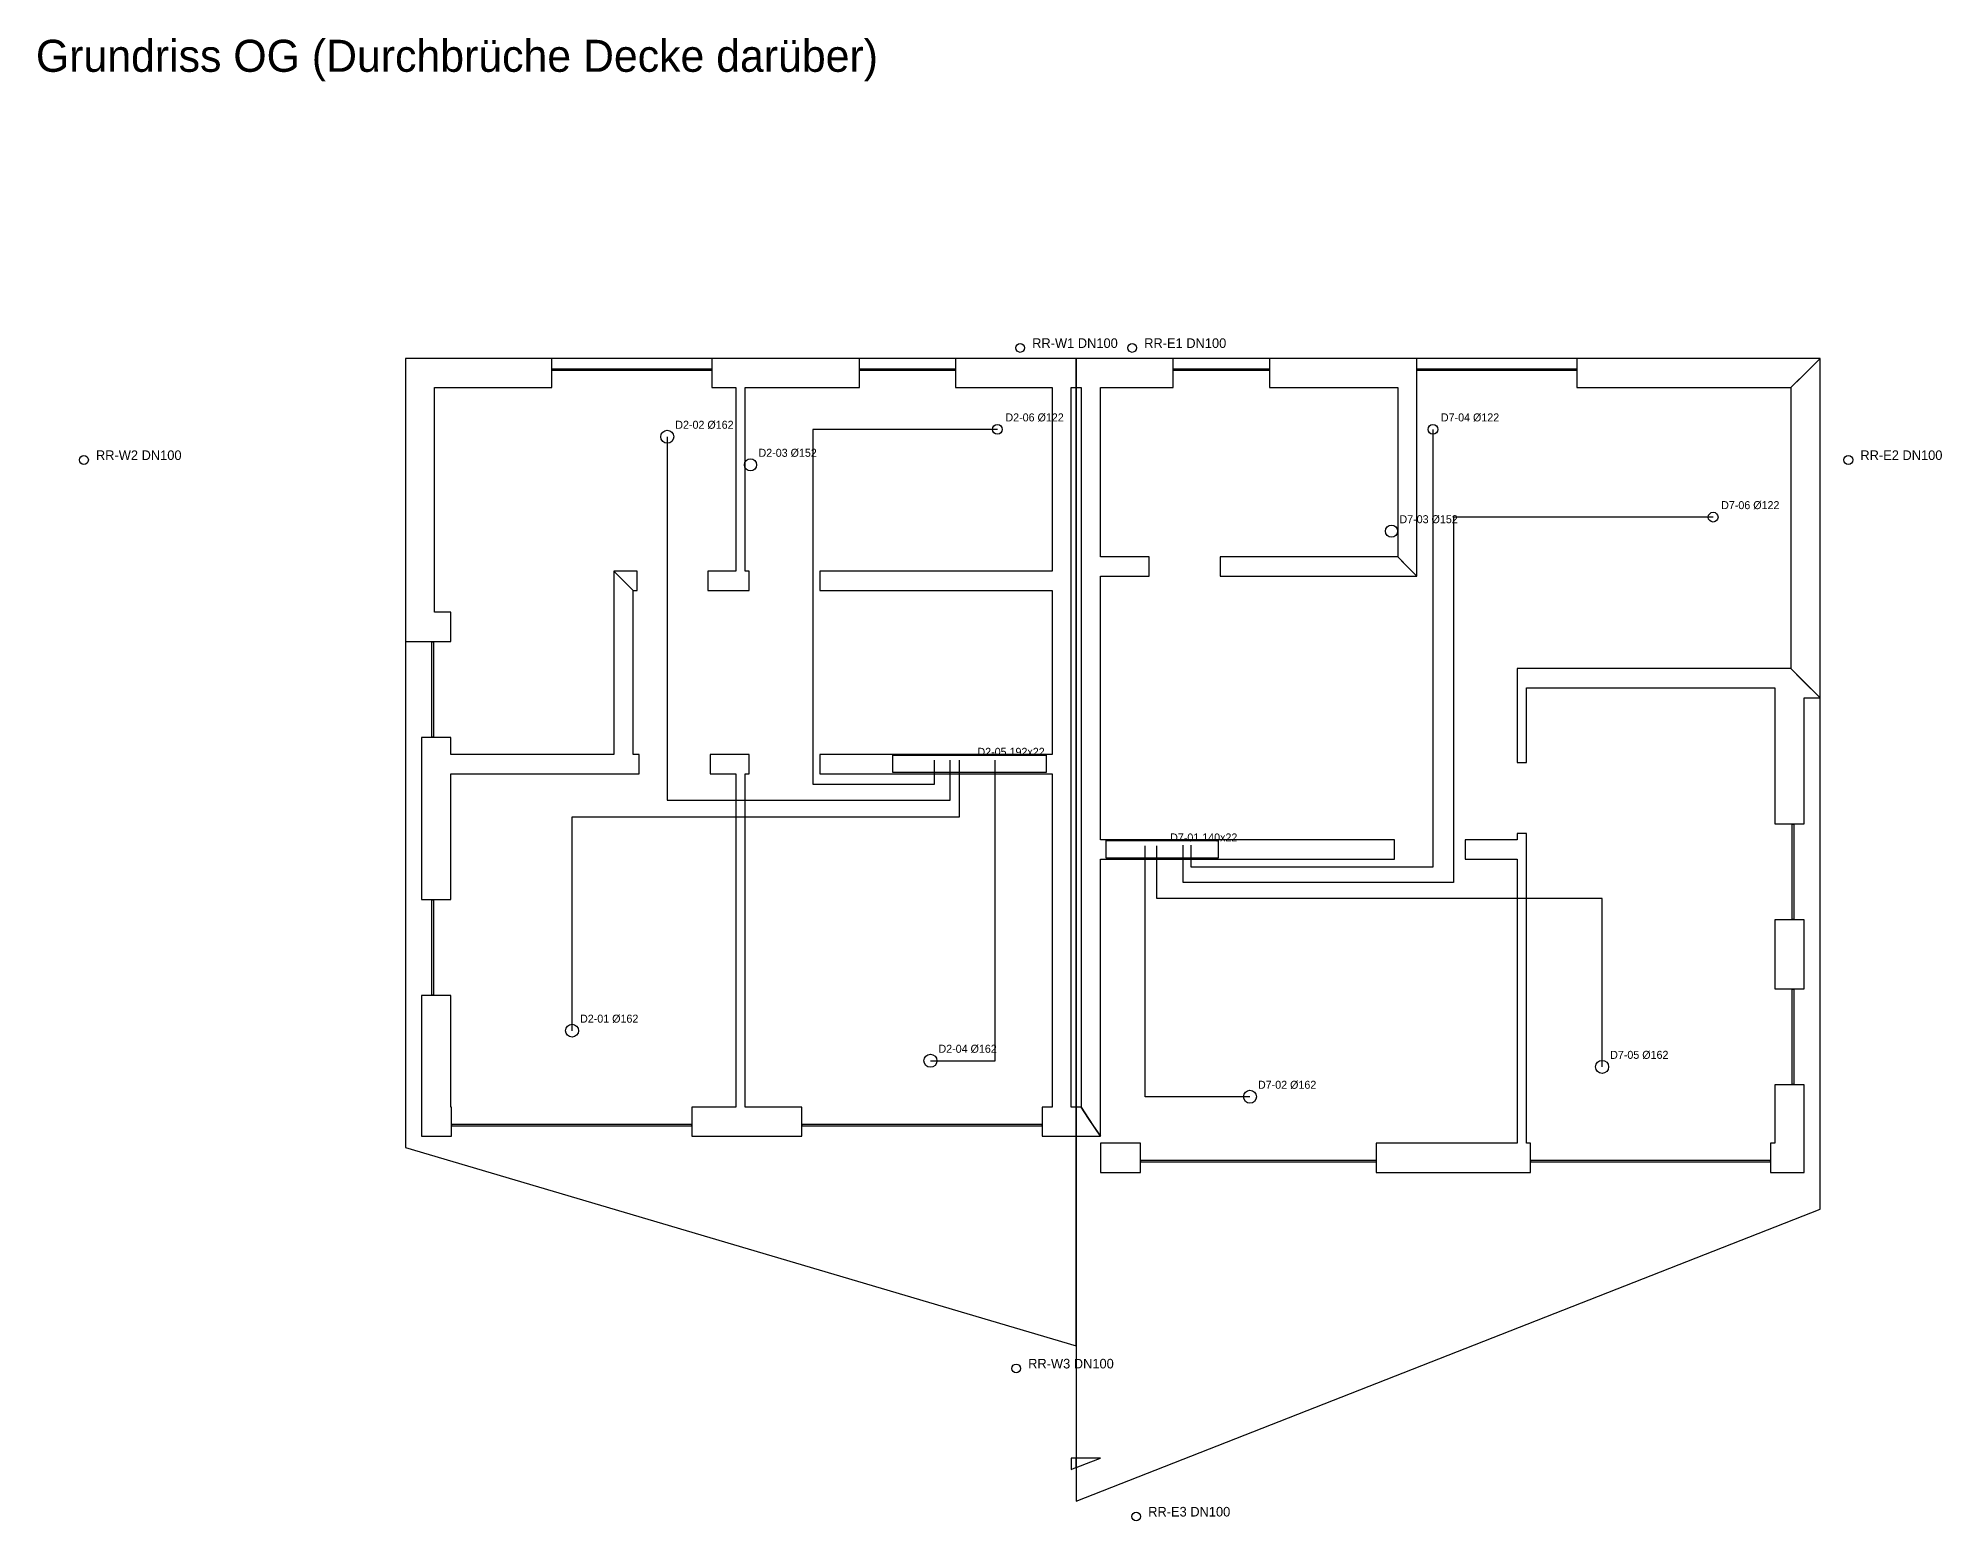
# Model space of a CAD drawing. Header units: metres. Extents: x -13 to 95, y -44 to 4.
# Drawn here: x -12.97 to 10.82, y -44.1 to -25.58 of the extents above; entities that cross this region are included whole.
import ezdxf

# ---------------------------------------------------------------- set-up
doc = ezdxf.new("R2010")
doc.units = ezdxf.units.M
for name, color, linetype in [('DECKENRAND', 1, 'Continuous'), ('DURCHBRUCH', 1, 'Continuous'), ('LUEFTUNG_IN_DECKE', 4, 'Continuous'), ('RW_VORSCHLAG', 150, 'Continuous'), ('SCHACHT', 30, 'Continuous'), ('TEXT', 7, 'Continuous'), ('VERGLASUNG', 5, 'Continuous'), ('WAND', 7, 'Continuous')]:
    doc.layers.add(name, color=color, linetype=linetype)

msp = doc.modelspace()

# ---------------------------------------------------------------- linework, layer by layer
at = {"layer": 'DECKENRAND'}
for points in [[(-8.381, -29.581), (-8.381, -29.581), (-8.381, -29.581), (-8.381, -39.441), (-8.381, -39.441), (-8.381, -39.441), (0, -41.916), (0, -41.916), (0, -41.916), (0, -41.916), (0, -29.581), (0, -29.581), (0, -29.581), (-8.381, -29.581), (-8.381, -29.581)], [(0, -43.857), (0, -43.857), (0, -43.857), (0, -43.857), (9.297, -40.208), (9.297, -40.208), (9.297, -40.208), (9.297, -29.581), (9.297, -29.581), (9.297, -29.581), (9.297, -29.581), (9.297, -29.581), (0, -29.581), (0, -29.581), (0, -29.581), (0, -29.581), (0, -29.581), (0, -43.857)]]:
    msp.add_lwpolyline(points, close=True, dxfattribs=at)
at = {"layer": 'DURCHBRUCH'}
for points in [[(-2.293, -34.536), (-0.375, -34.536), (-0.375, -34.756), (-2.293, -34.756)], [(0.375, -35.606), (1.773, -35.606), (1.773, -35.826), (0.375, -35.826)]]:
    msp.add_lwpolyline(points, close=True, dxfattribs=at)
for centre, radius in [((-0.984, -30.468), 0.061), ((4.458, -30.468), 0.061), ((-5.11, -30.56), 0.081), ((-4.07, -30.91), 0.076), ((7.96, -31.564), 0.061), ((3.94, -31.74), 0.076), ((-6.3, -37.98), 0.081), ((-1.821, -38.356), 0.081), ((6.573, -38.432), 0.081), ((2.172, -38.806), 0.081)]:
    msp.add_circle(centre, radius, dxfattribs=at)
at = {"layer": 'LUEFTUNG_IN_DECKE'}
for p, q in [((-5.11, -30.56), (-5.11, -35.1)), ((-0.984, -30.468), (-3.292, -30.468)), ((-3.292, -30.468), (-3.292, -34.902)), ((4.458, -30.468), (4.458, -35.937)), ((7.96, -31.564), (4.714, -31.564)), ((4.714, -31.564), (4.714, -36.128)), ((-1.77, -34.902), (-1.77, -34.6)), ((-1.576, -35.1), (-1.576, -34.6)), ((-1.458, -35.31), (-1.458, -34.6)), ((-1.014, -38.356), (-1.014, -34.6)), ((-3.292, -34.902), (-1.77, -34.902)), ((-5.11, -35.1), (-1.576, -35.1)), ((-6.3, -37.98), (-6.3, -35.31)), ((-6.3, -35.31), (-1.458, -35.31)), ((0.861, -38.806), (0.861, -35.67)), ((1.009, -36.328), (1.009, -35.67)), ((1.336, -36.128), (1.336, -35.661)), ((1.436, -35.937), (1.436, -35.661)), ((4.714, -36.128), (1.336, -36.128)), ((4.458, -35.937), (1.436, -35.937)), ((6.573, -36.328), (1.009, -36.328)), ((6.573, -38.432), (6.573, -36.328)), ((-1.821, -38.356), (-1.014, -38.356)), ((2.172, -38.806), (0.861, -38.806))]:
    msp.add_line(p, q, dxfattribs=at)
at = {"layer": 'RW_VORSCHLAG'}
for centre in [(-0.7, -29.45), (0.7, -29.45), (-12.4, -30.85), (9.65, -30.85), (-0.75, -42.2), (0.75, -44.05)]:
    msp.add_circle(centre, 0.055, dxfattribs=at)
at = {"layer": 'SCHACHT'}
for points in [[(-2.293, -34.536), (-0.375, -34.536), (-0.375, -34.756), (-2.293, -34.756)], [(0.375, -35.606), (1.773, -35.606), (1.773, -35.826), (0.375, -35.826)]]:
    msp.add_lwpolyline(points, close=True, dxfattribs=at)
at = {"layer": 'VERGLASUNG'}
for p, q in [((-6.548, -29.723), (-6.548, -29.71)), ((-6.548, -29.71), (-5.74, -29.71)), ((-6.548, -29.732), (-6.548, -29.723)), ((-5.365, -29.732), (-6.548, -29.732)), ((-5.74, -29.71), (-4.556, -29.71)), ((-4.556, -29.732), (-5.365, -29.732)), ((-4.556, -29.71), (-4.556, -29.719)), ((-4.556, -29.719), (-4.556, -29.732)), ((-2.705, -29.723), (-2.705, -29.71)), ((-2.705, -29.71), (-2.221, -29.71)), ((-2.705, -29.732), (-2.705, -29.723)), ((-1.996, -29.732), (-2.705, -29.732)), ((-2.221, -29.71), (-1.513, -29.71)), ((-1.513, -29.732), (-1.996, -29.732)), ((-1.513, -29.71), (-1.513, -29.719)), ((-1.513, -29.719), (-1.513, -29.732)), ((1.218, -29.723), (1.218, -29.71)), ((1.218, -29.71), (1.704, -29.71)), ((1.218, -29.732), (1.218, -29.723)), ((1.924, -29.732), (1.218, -29.732)), ((1.704, -29.71), (2.41, -29.71)), ((2.41, -29.732), (1.924, -29.732)), ((2.41, -29.71), (2.41, -29.719)), ((2.41, -29.719), (2.41, -29.732)), ((4.262, -29.723), (4.262, -29.71)), ((4.262, -29.71), (5.075, -29.71)), ((4.262, -29.732), (4.262, -29.723)), ((5.441, -29.732), (4.262, -29.732)), ((5.075, -29.71), (6.254, -29.71)), ((6.254, -29.732), (5.441, -29.732)), ((6.254, -29.71), (6.254, -29.719)), ((6.254, -29.719), (6.254, -29.732)), ((-8.053, -33.83), (-8.053, -33.121)), ((-8.053, -33.121), (-8.043, -33.121)), ((-8.043, -33.121), (-8.03, -33.121)), ((-8.03, -33.121), (-8.03, -33.605)), ((-8.03, -33.605), (-8.03, -34.313)), ((-8.053, -34.313), (-8.053, -33.83)), ((-8.039, -34.313), (-8.053, -34.313)), ((-8.03, -34.313), (-8.039, -34.313)), ((8.947, -36.107), (8.947, -35.401)), ((8.947, -35.401), (8.956, -35.401)), ((8.956, -35.401), (8.969, -35.401)), ((8.969, -35.401), (8.969, -35.887)), ((8.969, -35.887), (8.969, -36.593)), ((8.947, -36.593), (8.947, -36.107)), ((-8.053, -37.053), (-8.053, -36.345)), ((-8.053, -36.345), (-8.043, -36.345)), ((-8.043, -36.345), (-8.03, -36.345)), ((-8.03, -36.345), (-8.03, -36.828)), ((8.96, -36.593), (8.947, -36.593)), ((8.969, -36.593), (8.96, -36.593)), ((-8.03, -36.828), (-8.03, -37.537)), ((-8.053, -37.537), (-8.053, -37.053)), ((-8.039, -37.537), (-8.053, -37.537)), ((-8.03, -37.537), (-8.039, -37.537)), ((8.947, -38.168), (8.947, -37.462)), ((8.947, -37.462), (8.956, -37.462)), ((8.956, -37.462), (8.969, -37.462)), ((8.969, -37.462), (8.969, -37.948)), ((8.969, -37.948), (8.969, -38.654)), ((8.947, -38.654), (8.947, -38.168)), ((8.96, -38.654), (8.947, -38.654)), ((8.969, -38.654), (8.96, -38.654)), ((-7.801, -39.149), (-6.587, -39.149)), ((-7.801, -39.162), (-7.801, -39.149)), ((-7.801, -39.171), (-7.801, -39.162)), ((-6.023, -39.171), (-7.801, -39.171)), ((-6.587, -39.149), (-4.809, -39.149)), ((-4.809, -39.171), (-6.023, -39.171)), ((-4.809, -39.149), (-4.809, -39.158)), ((-4.809, -39.158), (-4.809, -39.171)), ((-3.424, -39.149), (-2.209, -39.149)), ((-3.424, -39.162), (-3.424, -39.149)), ((-3.424, -39.171), (-3.424, -39.162)), ((-1.645, -39.171), (-3.424, -39.171)), ((-2.209, -39.149), (-0.431, -39.149)), ((-0.431, -39.171), (-1.645, -39.171)), ((-0.431, -39.149), (-0.431, -39.158)), ((-0.431, -39.158), (-0.431, -39.171)), ((0.806, -39.599), (2.006, -39.599)), ((0.806, -39.612), (0.806, -39.599)), ((0.806, -39.621), (0.806, -39.612)), ((2.547, -39.621), (0.806, -39.621)), ((2.006, -39.599), (3.747, -39.599)), ((3.747, -39.621), (2.547, -39.621)), ((3.747, -39.599), (3.747, -39.608)), ((3.747, -39.608), (3.747, -39.621)), ((5.68, -39.599), (6.901, -39.599)), ((5.68, -39.612), (5.68, -39.599)), ((5.68, -39.621), (5.68, -39.612)), ((7.452, -39.621), (5.68, -39.621)), ((6.901, -39.599), (8.672, -39.599)), ((8.672, -39.621), (7.452, -39.621)), ((8.672, -39.599), (8.672, -39.608)), ((8.672, -39.608), (8.672, -39.621))]:
    msp.add_line(p, q, dxfattribs=at)
at = {"layer": 'WAND'}
for points in [[(-8.034, -33.117), (-7.816, -33.117), (-7.816, -32.893), (-7.816, -32.752), (-7.939, -32.752), (-8.017, -32.752), (-8.017, -31.029), (-8.017, -29.946), (-7.117, -29.946), (-6.553, -29.946), (-6.553, -29.722), (-6.553, -29.581), (-7.676, -29.581), (-8.382, -29.581), (-8.382, -31.754), (-8.382, -33.117), (-8.034, -33.117)], [(-4.088, -32.479), (-4.088, -32.331), (-4.088, -32.239), (-4.138, -32.239), (-4.138, -30.83), (-4.138, -29.946), (-3.42, -29.946), (-2.709, -29.946), (-2.709, -29.722), (-2.709, -29.581), (-3.841, -29.581), (-4.553, -29.581), (-4.553, -29.805), (-4.553, -29.946), (-4.253, -29.946), (-4.253, -31.355), (-4.253, -32.239), (-4.404, -32.239), (-4.603, -32.239), (-4.603, -32.386), (-4.603, -32.479), (-4.286, -32.479), (-4.088, -32.479)], [(-0.582, -29.946), (-0.302, -29.946), (-0.302, -32.239), (-2.084, -32.239), (-3.203, -32.239), (-3.203, -32.386), (-3.203, -32.479), (-1.421, -32.479), (-0.302, -32.479), (-0.302, -34.529), (-2.084, -34.529), (-3.203, -34.529), (-3.203, -34.676), (-3.203, -34.769), (-1.421, -34.769), (-0.302, -34.769), (-0.302, -35.591), (-0.302, -38.935), (-0.427, -38.935), (-0.427, -39.159), (-0.427, -39.3), (-0.165, -39.3), (0, -39.3), (0, -39.076), (0, -38.935), (-0.062, -38.935), (-0.062, -33.49), (-0.062, -29.946), (0, -29.946), (0, -29.722), (0, -29.581), (-0.927, -29.581), (-1.509, -29.581), (-1.509, -29.805), (-1.509, -29.946), (-0.582, -29.946)], [(1.214, -29.723), (1.214, -29.581), (0.509, -29.581), (0.062, -29.581), (0.024, -29.581), (0, -29.581), (0, -29.805), (0, -29.946), (0.038, -29.946), (0.062, -29.946), (0.062, -35.451), (0.062, -38.935), (0.209, -39.159), (0.302, -39.3), (0.302, -35.837), (2.553, -35.837), (3.978, -35.837), (3.978, -35.69), (3.978, -35.597), (1.727, -35.597), (0.302, -35.597), (0.302, -33.572), (0.302, -32.301), (0.676, -32.301), (0.913, -32.301), (0.913, -32.154), (0.913, -32.061), (0.539, -32.061), (0.302, -32.061), (0.302, -29.946), (0.768, -29.946), (1.214, -29.946), (1.214, -29.723)], [(2.414, -29.581), (2.414, -29.805), (2.414, -29.946), (3.543, -29.946), (4.018, -29.946), (4.018, -30.559), (4.018, -30.946), (4.018, -31.017), (4.018, -31.061), (4.018, -31.674), (4.018, -32.061), (4.165, -32.208), (4.258, -32.301), (4.258, -31.542), (4.258, -31.061), (4.258, -30.991), (4.258, -30.946), (4.258, -30.334), (4.258, -29.946), (4.258, -29.723), (4.258, -29.581), (3.129, -29.581), (2.414, -29.581)], [(8.932, -29.946), (9.156, -29.723), (9.297, -29.581), (7.436, -29.581), (6.258, -29.581), (6.258, -29.805), (6.258, -29.946), (7.896, -29.946), (8.932, -29.946)], [(9.297, -29.581), (9.074, -29.805), (8.932, -29.946), (8.932, -32.096), (8.932, -33.457), (9.156, -33.681), (9.297, -33.822), (9.297, -31.225), (9.297, -29.581)], [(4.258, -32.301), (4.111, -32.154), (4.018, -32.061), (2.659, -32.061), (1.798, -32.061), (1.798, -32.208), (1.798, -32.301), (3.305, -32.301), (4.258, -32.301)], [(-7.816, -34.318), (-8.041, -34.318), (-8.181, -34.318), (-8.181, -35.56), (-8.181, -36.341), (-7.957, -36.341), (-7.816, -36.341), (-7.816, -35.098), (-7.816, -34.769), (-6.369, -34.769), (-5.461, -34.769), (-5.461, -34.621), (-5.461, -34.529), (-5.537, -34.529), (-5.537, -33.269), (-5.537, -32.479), (-5.685, -32.331), (-5.777, -32.239), (-5.777, -33.646), (-5.777, -34.529), (-6.908, -34.529), (-7.816, -34.529), (-7.816, -34.318)], [(-5.507, -32.479), (-5.487, -32.479), (-5.487, -32.331), (-5.487, -32.239), (-5.666, -32.239), (-5.777, -32.239), (-5.63, -32.386), (-5.537, -32.479), (-5.507, -32.479)], [(9.074, -33.599), (8.932, -33.457), (8.81, -33.457), (8.732, -33.457), (6.761, -33.457), (5.513, -33.457), (5.513, -34.176), (5.513, -34.631), (5.583, -34.631), (5.628, -34.631), (5.628, -34.059), (5.628, -33.697), (7.529, -33.697), (8.732, -33.697), (8.732, -33.822), (8.732, -34.787), (8.732, -35.397), (8.956, -35.397), (9.098, -35.397), (9.098, -34.432), (9.098, -33.822), (9.297, -33.822), (9.074, -33.599)], [(-4.388, -34.529), (-4.576, -34.529), (-4.576, -34.676), (-4.576, -34.769), (-4.276, -34.769), (-4.253, -34.769), (-4.253, -37.328), (-4.253, -38.935), (-4.274, -38.935), (-4.805, -38.935), (-4.805, -39.159), (-4.805, -39.3), (-3.959, -39.3), (-3.428, -39.3), (-3.428, -39.076), (-3.428, -38.935), (-4.138, -38.935), (-4.138, -36.376), (-4.138, -34.769), (-4.088, -34.769), (-4.088, -34.621), (-4.088, -34.529), (-4.388, -34.529)], [(5.513, -39.385), (4.497, -39.385), (3.751, -39.385), (3.751, -39.608), (3.751, -39.75), (4.93, -39.75), (5.676, -39.75), (5.676, -39.526), (5.676, -39.385), (5.628, -39.385), (5.628, -37.015), (5.628, -35.516), (5.557, -35.516), (5.513, -35.516), (5.513, -35.597), (5.114, -35.597), (4.862, -35.597), (4.862, -35.744), (4.862, -35.837), (5.261, -35.837), (5.513, -35.837), (5.513, -37.885), (5.513, -39.385)], [(8.732, -36.597), (8.732, -37.124), (8.732, -37.458), (8.956, -37.458), (9.098, -37.458), (9.098, -36.931), (9.098, -36.597), (8.874, -36.597), (8.732, -36.597)], [(-8.181, -37.541), (-8.181, -38.621), (-8.181, -39.3), (-7.95, -39.3), (-7.805, -39.3), (-7.805, -39.076), (-7.805, -38.935), (-7.812, -38.935), (-7.816, -38.935), (-7.816, -38.078), (-7.816, -37.541), (-8.041, -37.541), (-8.181, -37.541)], [(8.732, -38.658), (8.732, -39.103), (8.732, -39.385), (8.698, -39.385), (8.676, -39.385), (8.676, -39.608), (8.676, -39.75), (8.934, -39.75), (9.098, -39.75), (9.098, -39.081), (9.098, -38.658), (8.874, -38.658), (8.732, -38.658)], [(0, -38.935), (0, -39.159), (0, -39.3), (0.185, -39.3), (0.302, -39.3), (0.155, -39.076), (0.062, -38.935), (0.024, -38.935), (0, -38.935)], [(0.802, -39.385), (0.496, -39.385), (0.302, -39.385), (0.302, -39.608), (0.302, -39.75), (0.609, -39.75), (0.802, -39.75), (0.802, -39.526), (0.802, -39.385)], [(0, -43.438), (0, -43.364), (0, -43.319), (-0.038, -43.319), (-0.062, -43.319), (-0.062, -43.407), (-0.062, -43.462), (-0.024, -43.447), (0, -43.438)], [(0, -43.391), (0, -43.438), (0.185, -43.365), (0.302, -43.319), (0.117, -43.319), (0, -43.319), (0, -43.391)]]:
    msp.add_lwpolyline(points, close=True, dxfattribs=at)

# ---------------------------------------------------------------- texts
at = {"layer": 'DURCHBRUCH'}
for s, p in [('D2-02 Ø162', (-5.01, -30.46)), ('D2-06 Ø122', (-0.884, -30.368)), ('D7-04 Ø122', (4.558, -30.368)), ('D2-03 Ø152', (-3.97, -30.81)), ('D7-06 Ø122', (8.06, -31.464)), ('D7-03 Ø152', (4.04, -31.64)), ('D2-05 192x22', (-1.234, -34.546)), ('D7-01 140x22', (1.174, -35.616)), ('D2-01 Ø162', (-6.2, -37.88)), ('D2-04 Ø162', (-1.721, -38.256)), ('D7-05 Ø162', (6.673, -38.332)), ('D7-02 Ø162', (2.272, -38.706))]:
    msp.add_text(s, height=0.1, dxfattribs=at).set_placement(p)
at = {"layer": 'RW_VORSCHLAG'}
for s, p in [('RR-W1 DN100', (-0.55, -29.45)), ('RR-E1 DN100', (0.85, -29.45)), ('RR-W2 DN100', (-12.25, -30.85)), ('RR-E2 DN100', (9.8, -30.85)), ('RR-W3 DN100', (-0.6, -42.2)), ('RR-E3 DN100', (0.9, -44.05))]:
    msp.add_text(s, height=0.12, dxfattribs=at).set_placement(p)
at = {"layer": 'TEXT'}
msp.add_text('Grundriss OG (Durchbrüche Decke darüber)', height=0.4, dxfattribs=at).set_placement((-13, -26))

doc.saveas('drawing.dxf')
